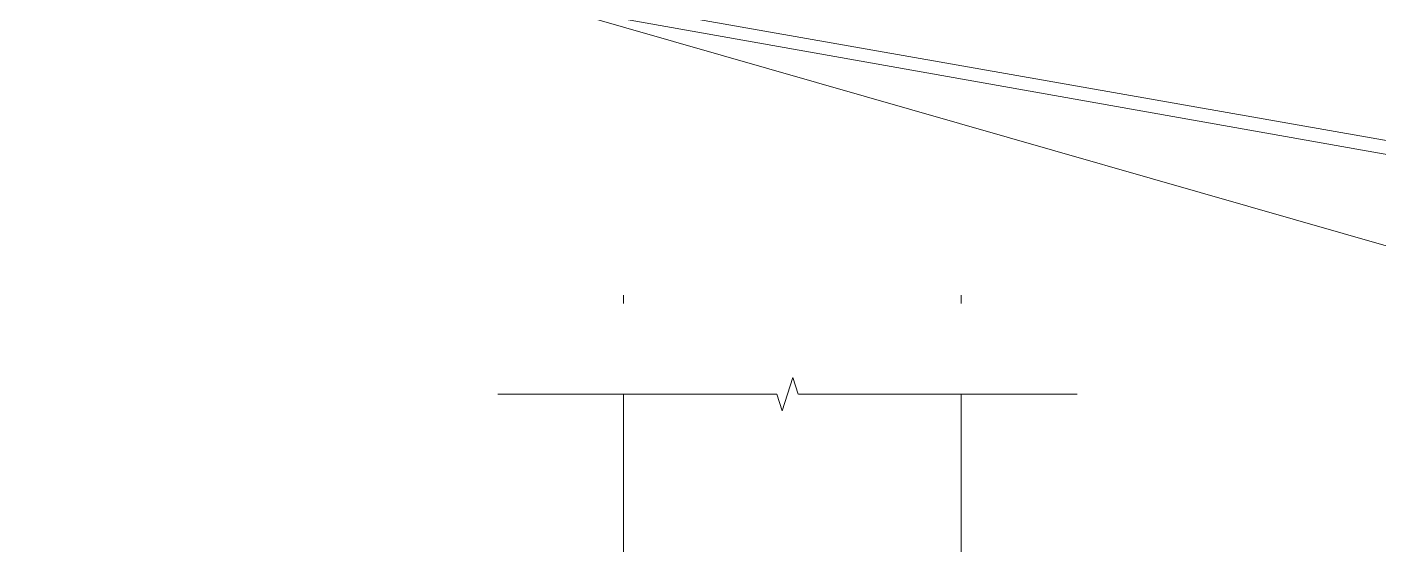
# Model space of a CAD drawing. Header units: millimetres. Extents: x -515342 to 330399, y -224905 to 507333.
# Drawn here: x -379804 to -365801, y 139794 to 145166 of the extents above; entities that cross this region are included whole.
import ezdxf

# ---------------------------------------------------------------- set-up
doc = ezdxf.new("R2010")
doc.units = ezdxf.units.MM
doc.layers.get('0').update_dxf_attribs({"lineweight": 0})
for name, color, linetype, lineweight in [('Аннотация', 7, 'Continuous', 0), ('Перекрытие', 7, 'Continuous', 0), ('Узлы', 7, 'Continuous', 0), ('экспертиза ДУ', 1, 'Continuous', 0)]:
    doc.layers.add(name, color=color, linetype=linetype, lineweight=lineweight)

# ---------------------------------------------------------------- blocks, each defined once
blk = doc.blocks.new('СД_Люблино_Фасады_rvt-1-О_АР_П_2__3_400_План 2 этажа')
at = {"layer": 'Перекрытие'}
for p, q in [((398, 19016), (398, 18930)), ((3898, 18930), (3898, 19016)), ((398, 17990), (398, 16075)), ((3898, 16075), (3898, 17990))]:
    blk.add_line(p, q, dxfattribs=at)
blk = doc.blocks.new('Обрыв_Линия - По умолчанию-9658226-О_АР_П_2__3_400_План 2 этажа')
at = {"layer": 'Узлы'}
for p, q in [((0, 0), (2590, 0)), ((2813, 0), (5400, 0))]:
    blk.add_line(p, q, dxfattribs=at)

msp = doc.modelspace()

# ---------------------------------------------------------------- linework, layer by layer
at = {"layer": 'Аннотация'}
for p, q in [((-371871.7529, 141531.9061), (-371928.0616, 141358.6058)), ((-371871.7529, 141531.9061), (-371928.0616, 141358.6058)), ((-371815.4442, 141358.6058), (-371871.7529, 141531.9061)), ((-371815.4442, 141358.6058), (-371871.7529, 141531.9061)), ((-374628.0616, 141358.6058), (-374928.0616, 141358.6058)), ((-372038.0616, 141358.6058), (-371983.0616, 141185.4007)), ((-372038.0616, 141358.6058), (-371983.0616, 141185.4007)), ((-371928.0616, 141358.6058), (-371983.0616, 141185.4007)), ((-369228.0616, 141358.6058), (-368928.0616, 141358.6058))]:
    msp.add_line(p, q, dxfattribs=at)
at = {"layer": 'экспертиза ДУ'}
msp.add_lwpolyline([(-321568.0089, 130219.019), (-466294.3248, 171772.1757)], dxfattribs=at)
at = {"layer": 'экспертиза ДУ', "elevation": 0}
msp.add_lwpolyline([(-295059.7137, 131283.906), (-455557.9375, 159815.0995), (-294185.888, 131385.9737)], dxfattribs=at)

# ---------------------------------------------------------------- block references
msp.add_blockref('СД_Люблино_Фасады_rvt-1-О_АР_П_2__3_400_План 2 этажа', (-374025.759, 123368.6058))
at = {"layer": 'Узлы'}
msp.add_blockref('Обрыв_Линия - По умолчанию-9658226-О_АР_П_2__3_400_План 2 этажа', (-374628.0616, 141358.6058), dxfattribs=at)

doc.saveas('drawing.dxf')
